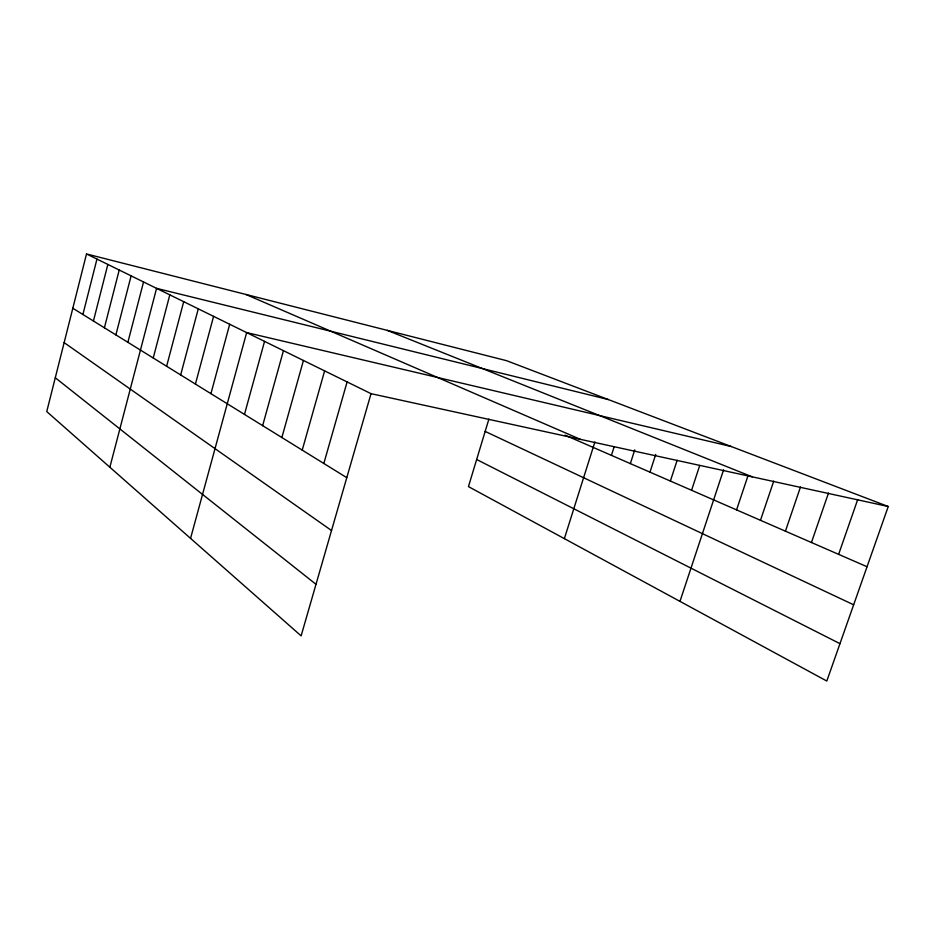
<?xml version="1.0" encoding="UTF-8"?>
<svg xmlns="http://www.w3.org/2000/svg" width="935" height="935" viewBox="0 0 935 935"><rect width="100%" height="100%" fill="white"/><g stroke="black" fill="none" stroke-linecap="round" stroke-linejoin="round"><path stroke-width="1.4" d="M86.511 253.958L46.75 411.587L301.117 635.87L371.031 393.67L86.511 253.958L506.583 360.688L888.25 506.513L826.809 681.042L468.447 486.597L488.9 419.079M82.899 314.499L96.959 259.077M93.43 321.009L107.852 264.43M104.404 327.799L119.224 270.016M115.882 334.894L131.11 275.86M127.885 342.315L143.546 281.961M109.862 467.231L156.577 288.354L608.299 399.549M153.235 357.988L169.819 294.864M166.617 366.263L183.704 301.689M180.665 374.947L198.278 308.842M195.415 384.075L213.589 316.357M210.924 393.658L229.694 324.27M190.553 538.385L246.653 332.591L731.31 446.544M244.467 414.404L264.547 341.38M262.642 425.647L283.445 350.66M281.867 437.533L303.431 360.478M302.227 450.121L324.62 370.879M323.826 463.468L347.107 381.924M564.366 538.642L594.905 441.939M611.42 455.357L614.085 447.012M630.342 463.608L634.76 449.84M649.977 472.163L655.715 454.433M670.372 481.046L677.162 460.219M691.573 490.279L699.719 465.49M679.967 601.369L723.596 469.802M736.57 509.891L747.942 475.903M760.482 520.304L773.736 481.081M785.423 531.173L800.477 487.018M811.44 542.51L828.492 493.014M838.625 554.35L857.722 499.512M371.031 393.67L888.25 506.513M387.254 330.371L752.231 476.838M245.893 294.455L580.355 439.333M565.067 435.161L867.049 566.739M485.16 431.409L853.655 604.793M476.651 459.506L839.969 643.666M72.813 308.258L346.78 477.668M64.141 342.619L331.528 530.519M55.282 377.752L315.995 584.305"/></g></svg>
